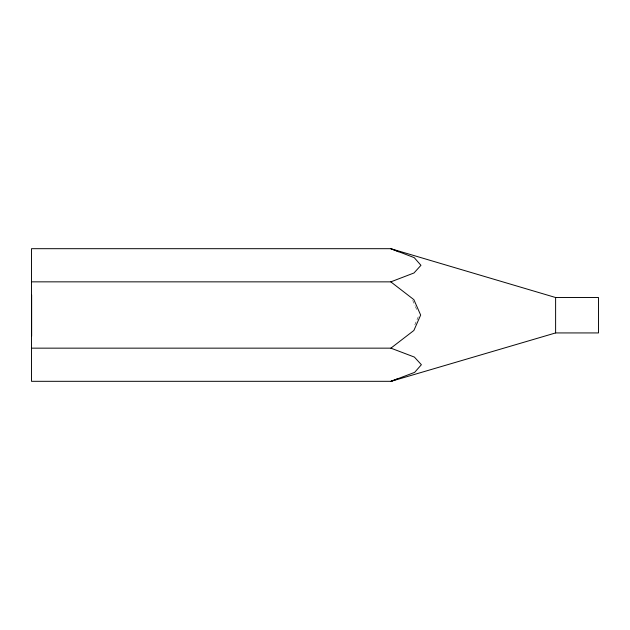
<?xml version="1.0" encoding="UTF-8"?>
<svg xmlns="http://www.w3.org/2000/svg" width="630" height="630" viewBox="0 0 630 630"><rect width="100%" height="100%" fill="white"/><g stroke="black" fill="none" stroke-linecap="round" stroke-linejoin="round"><path stroke-width="0.47" stroke-dasharray="3.15 2.36" d="M414.808 324.82L419.021 315.071M412.729 300.416L415.012 305.707M415.398 306.589L417.296 310.992"/><path stroke-width="0.94" d="M31.5 348.154L390.891 348.154L413.871 330.474L420.659 315.071L413.871 299.652L390.813 281.862L31.5 281.846M391.356 381.237L555.613 332.931L598.5 332.931L598.5 297.517L555.613 297.517L390.757 248.685L31.5 248.685L31.5 381.315L391.025 381.315L414.634 372.369L421.383 364.723L414.375 357.068L390.891 348.154M390.813 281.862L413.981 272.979L420.95 265.317L414.233 257.646L391.088 248.763M391.025 381.315L397.223 378.953M392.584 249.393L398.94 251.843M390.757 248.685L391.679 249.047M555.613 297.517L555.613 332.931M31.642 294.887L31.642 336.152"/></g></svg>
